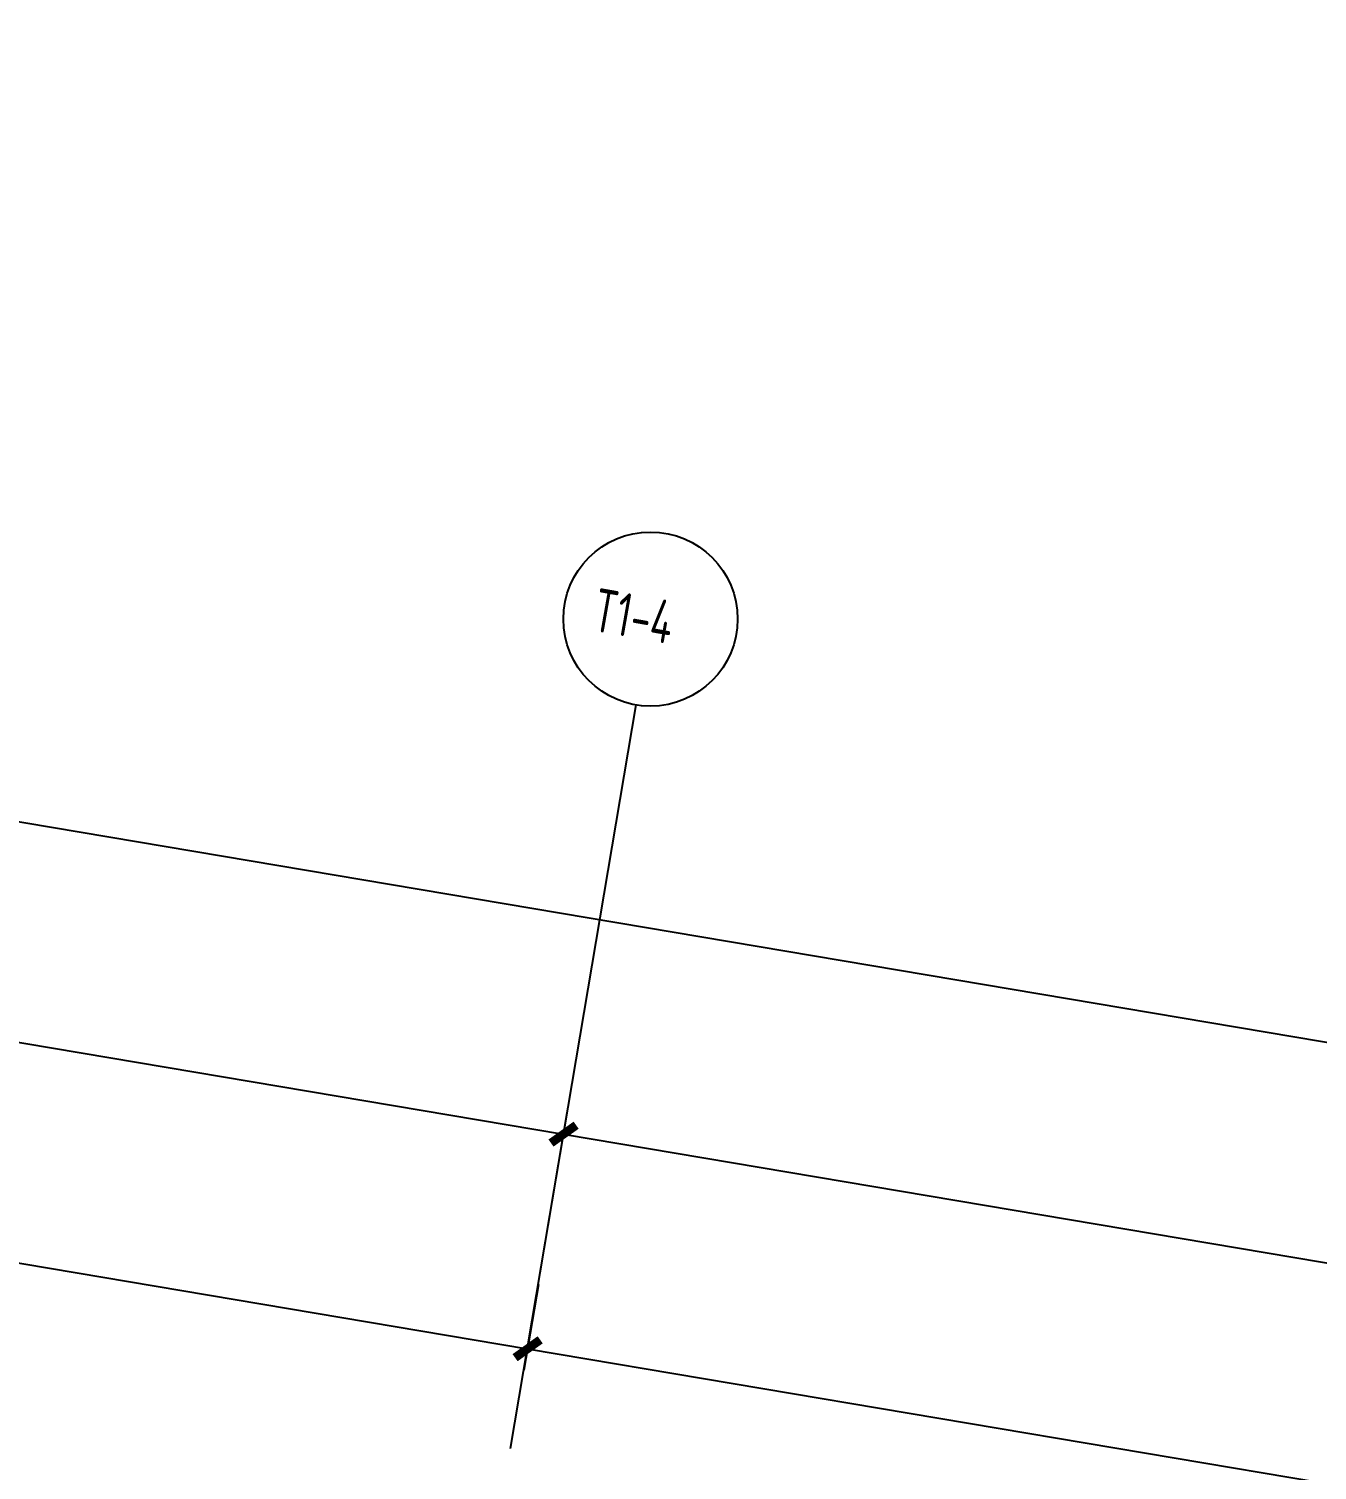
# Model space of a CAD drawing. Extents: x 12199666 to 24617114, y 1197707 to 2548648.
# Drawn here: x 12315204 to 12321120, y 1287882 to 1294505 of the extents above; entities that cross this region are included whole.
import ezdxf
from ezdxf.enums import TextEntityAlignment as Align

# ---------------------------------------------------------------- set-up
doc = ezdxf.new("R2010")
doc.units = 0
doc.header["$LTSCALE"] = 10
doc.header["$MEASUREMENT"] = 0
for name, color, linetype in [('TX-GRID-T1$0$A-DIMS-100', 1, 'Continuous'), ('TX-GRID-T1$0$TX-GRID-T1$0$G-GRID-DIMS', 3, 'Continuous'), ('TX-GRID-T1$0$TX-GRID-T1$0$G-GRID-IDEN', 7, 'Continuous'), ('TX-GRID-T1$0$TX-GRID-T1$0$PUB_DIM', 3, 'Continuous'), ('TX-PLAN-T1-DI$0$A-DIMS-100', 1, 'Continuous'), ('TX-PLAN-T1-F11$0$A-FIRE', 1, 'Continuous')]:
    doc.layers.add(name, color=color, linetype=linetype)
doc.styles.add('TX-GRID-T1$0$XD2008', font='xd-hzs.shx', dxfattribs={"width": 0.7, "bigfont": 'xd-hztxt.shx'})
doc.styles.add('TX-GRID-T1$0$XD2008_T3', font='xd-hzs.shx', dxfattribs={"width": 0.7, "bigfont": 'xd-hztxt.shx'})
doc.styles.add('TX-PLAN-T1-DI$0$XD2008', font='xd-hzs.shx', dxfattribs={"width": 0.7, "bigfont": 'xd-hztxt.shx'})
doc.dimstyles.new('TX-GRID-T1$0$XD100$0', dxfattribs={"dimscale": 100, "dimtxt": 3.5, "dimasz": 1, "dimexe": 1, "dimexo": 2, "dimgap": 0.5, "dimtad": 1, "dimdec": 0, "dimdsep": 46, "dimtxsty": 'TX-GRID-T1$0$XD2008', "dimblk1": 'TX-GRID-T1$0$_ArchTick', "dimblk2": 'TX-GRID-T1$0$_ArchTick', "dimsah": 1, "dimcen": 2.5, "dimclrt": 4, "dimaunit": 1, "dimadec": 0, "dimazin": 0, "dimtfac": 1, "dimtdec": 0, "dimtix": 1, "dimtmove": 2, "dimatfit": 3, "dimfxl": 0, "dimtolj": 1, "dimtzin": 0, "dimarcsym": 0})
doc.dimstyles.new('TX-PLAN-T1-DI$0$XD100$0', dxfattribs={"dimscale": 100, "dimtxt": 3.5, "dimasz": 1, "dimexe": 1, "dimexo": 2, "dimgap": 0.5, "dimtad": 1, "dimdec": 0, "dimdsep": 46, "dimtxsty": 'TX-PLAN-T1-DI$0$XD2008', "dimblk1": 'TX-PLAN-T1-DI$0$_ArchTick', "dimblk2": 'TX-PLAN-T1-DI$0$_ArchTick', "dimsah": 1, "dimcen": 2.5, "dimclrt": 4, "dimaunit": 1, "dimadec": 0, "dimazin": 0, "dimtfac": 1, "dimtdec": 0, "dimtix": 1, "dimtmove": 2, "dimatfit": 3, "dimfxl": 0, "dimtolj": 1, "dimtzin": 0, "dimarcsym": 0})

# ---------------------------------------------------------------- blocks, each defined once
blk = doc.blocks.new('TX-GRID-T1$0$_ArchTick')
at = {"color": 0, "linetype": 'ByBlock', "const_width": 0.4}
blk.add_lwpolyline([(-0.5, -0.5), (0.5, 0.5)], dxfattribs=at)
blk = doc.blocks.new('*D16')
at = {"layer": 'TX-GRID-T1$0$A-DIMS-100', "color": 0, "lineweight": -2, "transparency": 16777216}
for p, q in [((12308541.4, 1289480.1), (12308801.6, 1291022.3)), ((12308784.9, 1290923.7), (12317659.5, 1289426.5)), ((12317416, 1287982.8), (12317676.2, 1289525.1))]:
    blk.add_line(p, q, dxfattribs=at)
at = {"layer": 'TX-GRID-T1$0$A-DIMS-100', "color": 0, "lineweight": -2, "transparency": 16777216, "xscale": 100, "yscale": 100, "zscale": 100}
for p, rotation in [((12308784.9, 1290923.7), 170.4236160352541), ((12317659.5, 1289426.5), 350.4236160352542)]:
    blk.add_blockref('TX-GRID-T1$0$_ArchTick', p, dxfattribs=dict(at, rotation=rotation))
at = {"layer": 'TX-GRID-T1$0$A-DIMS-100', "color": 4, "transparency": 16777216, "insert": (12313259.7, 1290396.9), "char_height": 350, "attachment_point": 5, "rotation": 350.42362, "style": 'TX-GRID-T1$0$XD2008'}
blk.add_mtext('\\A1;9000', dxfattribs=at)
blk = doc.blocks.new('*D17')
at = {"layer": 'TX-GRID-T1$0$A-DIMS-100', "color": 0, "lineweight": -2, "transparency": 16777216}
for p, q in [((12317416, 1287982.8), (12317676.2, 1289525.1)), ((12317659.5, 1289426.5), (12326583.4, 1287920.9)), ((12326339.9, 1286477.2), (12326600.1, 1288019.5))]:
    blk.add_line(p, q, dxfattribs=at)
at = {"layer": 'TX-GRID-T1$0$A-DIMS-100', "color": 0, "lineweight": -2, "transparency": 16777216, "xscale": 100, "yscale": 100, "zscale": 100}
for p, rotation in [((12317659.5, 1289426.5), 170.4236160352558), ((12326583.4, 1287920.9), 350.4236160352558)]:
    blk.add_blockref('TX-GRID-T1$0$_ArchTick', p, dxfattribs=dict(at, rotation=rotation))
at = {"layer": 'TX-GRID-T1$0$A-DIMS-100', "color": 4, "transparency": 16777216, "insert": (12322158.9, 1288895.5), "char_height": 350, "attachment_point": 5, "rotation": 350.42362, "style": 'TX-GRID-T1$0$XD2008'}
blk.add_mtext('\\A1;9050', dxfattribs=at)
blk = doc.blocks.new('*D20')
at = {"layer": 'TX-GRID-T1$0$A-DIMS-100', "color": 0, "lineweight": -2, "transparency": 16777216}
for p, q in [((12293102.9, 1291744), (12293585.3, 1294603.6)), ((12293568.7, 1294505), (12333208.5, 1287817.3)), ((12332742.7, 1285056.3), (12333225.1, 1287915.9))]:
    blk.add_line(p, q, dxfattribs=at)
at = {"layer": 'TX-GRID-T1$0$A-DIMS-100', "color": 0, "lineweight": -2, "transparency": 16777216, "xscale": 100, "yscale": 100, "zscale": 100}
for p, rotation in [((12293568.7, 1294505), 170.4236160352541), ((12333208.5, 1287817.3), 350.4236160352541)]:
    blk.add_blockref('TX-GRID-T1$0$_ArchTick', p, dxfattribs=dict(at, rotation=rotation))
at = {"layer": 'TX-GRID-T1$0$A-DIMS-100', "color": 4, "transparency": 16777216, "insert": (12313426, 1291383), "char_height": 350, "attachment_point": 5, "rotation": 350.42362, "style": 'TX-GRID-T1$0$XD2008'}
blk.add_mtext('\\A1;40200', dxfattribs=at)
blk = doc.blocks.new('TX-PLAN-T1-DI$0$_ArchTick')
at = {"color": 0, "linetype": 'ByBlock', "const_width": 0.4}
blk.add_lwpolyline([(-0.5, -0.5), (0.5, 0.5)], dxfattribs=at)
blk = doc.blocks.new('*D239')
at = {"layer": 'TX-PLAN-T1-DI$0$A-DIMS-100', "color": 0, "lineweight": -2, "transparency": 16777216}
for p, q in [((12308669.8, 1290233.3), (12308603.2, 1289838.8)), ((12308619.9, 1289937.4), (12317494.5, 1288440.2)), ((12317544.4, 1288736), (12317477.8, 1288341.6))]:
    blk.add_line(p, q, dxfattribs=at)
at = {"layer": 'TX-PLAN-T1-DI$0$A-DIMS-100', "color": 0, "lineweight": -2, "transparency": 16777216, "xscale": 100, "yscale": 100, "zscale": 100}
for p, rotation in [((12308619.9, 1289937.4), 170.4236166114807), ((12317494.5, 1288440.2), 350.4236166114807)]:
    blk.add_blockref('TX-PLAN-T1-DI$0$_ArchTick', p, dxfattribs=dict(at, rotation=rotation))
at = {"layer": 'TX-PLAN-T1-DI$0$A-DIMS-100', "color": 4, "transparency": 16777216, "insert": (12313198.9, 1289443.8), "char_height": 350, "attachment_point": 5, "rotation": 350.42362, "style": 'TX-PLAN-T1-DI$0$XD2008'}
blk.add_mtext('\\A1;1500x6', dxfattribs=at)
blk = doc.blocks.new('*D240')
at = {"layer": 'TX-PLAN-T1-DI$0$A-DIMS-100', "color": 0, "lineweight": -2, "transparency": 16777216}
for p, q in [((12317544.4, 1288736), (12317477.8, 1288341.6)), ((12317494.5, 1288440.2), (12326380.6, 1286941)), ((12326430.5, 1287236.8), (12326363.9, 1286842.4))]:
    blk.add_line(p, q, dxfattribs=at)
at = {"layer": 'TX-PLAN-T1-DI$0$A-DIMS-100', "color": 0, "lineweight": -2, "transparency": 16777216, "xscale": 100, "yscale": 100, "zscale": 100}
for p, rotation in [((12317494.5, 1288440.2), 170.4236100090864), ((12326380.6, 1286941), 350.4236100090864)]:
    blk.add_blockref('TX-PLAN-T1-DI$0$_ArchTick', p, dxfattribs=dict(at, rotation=rotation))
at = {"layer": 'TX-PLAN-T1-DI$0$A-DIMS-100', "color": 4, "transparency": 16777216, "insert": (12322073.5, 1287946.5), "char_height": 350, "attachment_point": 5, "rotation": 350.42361, "style": 'TX-PLAN-T1-DI$0$XD2008'}
blk.add_mtext('\\A1;1500x6', dxfattribs=at)
blk = doc.blocks.new('TX-GRID-T1')
at = {"layer": 'TX-GRID-T1$0$TX-GRID-T1$0$G-GRID-DIMS'}
blk.add_circle((12318058.8, 1291793), 400, dxfattribs=at)
at = {"layer": 'TX-GRID-T1$0$TX-GRID-T1$0$PUB_DIM'}
blk.add_line((12317496.9, 1288462.4), (12317992.3, 1291398.6), dxfattribs=at)
at = {"layer": 'TX-GRID-T1$0$TX-GRID-T1$0$G-GRID-IDEN', "style": 'TX-GRID-T1$0$XD2008_T3', "width": 0.866667}
blk.add_text('T1-4', height=198.81, rotation=350, dxfattribs=at).set_placement((12317783.8, 1291740.6), (12318144.7, 1291676.9), align=Align.FIT)
at = {"layer": 'TX-GRID-T1$0$A-DIMS-100'}
for p1, p2, distance, picture, middle in [((12293069.6, 1291546.8), (12332709.4, 1284859.1), 3000, '*D20', (12313426, 1291383)), ((12308508.1, 1289282.9), (12317382.7, 1287785.6), 1664.1, '*D16', (12313259.7, 1290396.9)), ((12317382.7, 1287785.6), (12326306.6, 1286280), 1664.1, '*D17', (12322158.9, 1288895.5))]:
    dim = blk.add_aligned_dim(p1=p1, p2=p2, distance=distance, dimstyle='TX-GRID-T1$0$XD100$0', dxfattribs=at)
    dim.commit()
    dim.dimension.update_dxf_attribs({"geometry": picture, "text_midpoint": middle})
blk = doc.blocks.new('TX-PLAN-T1-DI')
at = {"layer": 'TX-PLAN-T1-DI$0$A-DIMS-100'}
for base, p1, p2, angle, picture, middle in [((12317494.5, 1288440.2), (12308703.1, 1290430.5), (12317577.6, 1288933.2), 350.42362, '*D239', (12313198.9, 1289443.8)), ((12326380.6, 1286941), (12317577.6, 1288933.2), (12326463.7, 1287434), 350.42361, '*D240', (12322073.5, 1287946.5))]:
    dim = blk.add_linear_dim(base=base, p1=p1, p2=p2, angle=angle, text='1500x6', dimstyle='TX-PLAN-T1-DI$0$XD100$0', dxfattribs=at)
    dim.commit()
    dim.dimension.update_dxf_attribs({"geometry": picture, "text_midpoint": middle, "dimtype": 129})
blk = doc.blocks.new('TX-PLAN-T1-F11')
at = {"layer": 'TX-PLAN-T1-F11$0$A-FIRE'}
blk.add_blockref('TX-PLAN-T1-DI', (0, 0.1), dxfattribs=at)

msp = doc.modelspace()

# ---------------------------------------------------------------- block references
for name in ['TX-PLAN-T1-F11', 'TX-GRID-T1']:
    msp.add_blockref(name, (0, 0))

doc.saveas('drawing.dxf')
